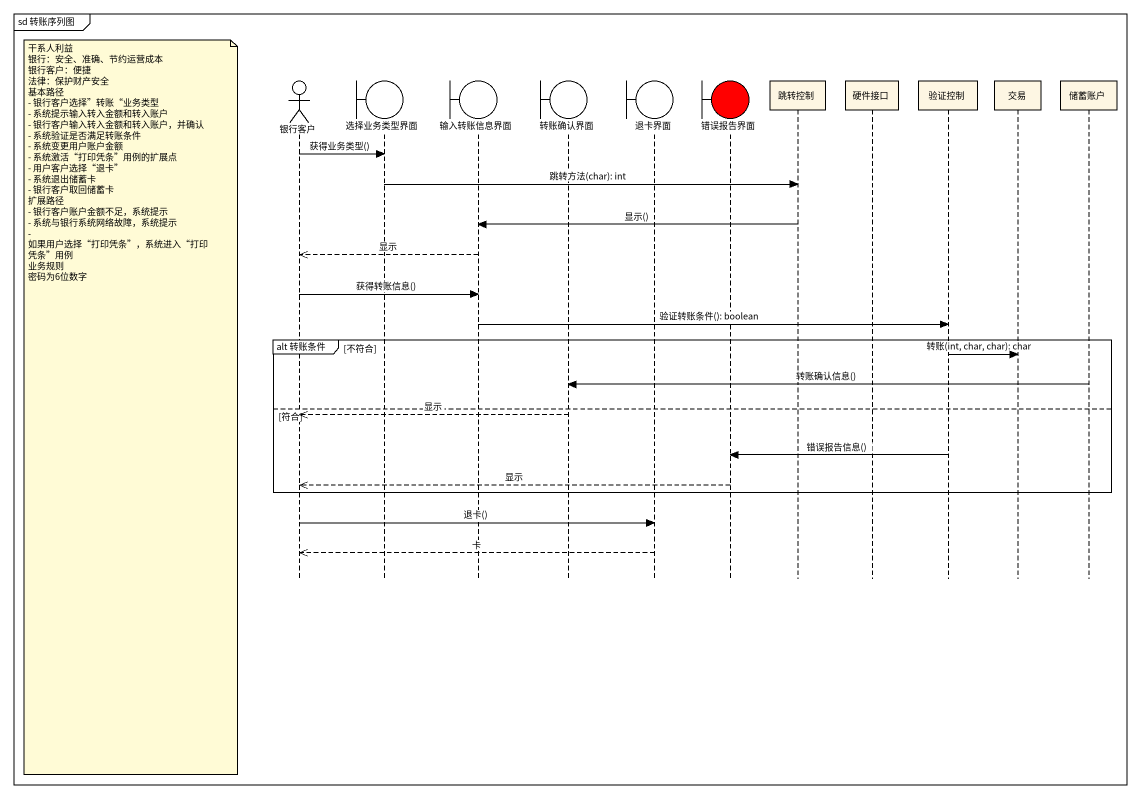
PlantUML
@startuml
mainframe sd 转账序列图
hide footbox
actor 银行客户
boundary 选择业务类型界面
boundary 输入转账信息界面
boundary 转账确认界面
boundary 退卡界面
boundary 错误报告界面 #FF0000
participant 跳转控制
participant 硬件接口
participant 验证控制
participant 交易
participant 储蓄账户

银行客户 -> 选择业务类型界面 : 获得业务类型()
选择业务类型界面 -> 跳转控制 : 跳转方法(char): int
跳转控制 -> 输入转账信息界面 : 显示()
输入转账信息界面 -->> 银行客户 : 显示
银行客户 -> 输入转账信息界面 : 获得转账信息()
输入转账信息界面 -> 验证控制 : 验证转账条件(): boolean
group alt 转账条件 [不符合]
  验证控制 -> 交易 : 转账(int, char, char): char
  储蓄账户 -> 转账确认界面 : 转账确认信息()
  note left of 银行客户
    干系人利益
    银行：安全、准确、节约运营成本
    银行客户：便捷
    法律：保护财产安全
    基本路径
    - 银行客户选择”转账“业务类型
    - 系统提示输入转入金额和转入账户
    - 银行客户输入转入金额和转入账户，并确认
    - 系统验证是否满足转账条件
    - 系统变更用户账户金额
    - 系统激活“打印凭条”用例的扩展点
    - 用户客户选择“退卡”
    - 系统退出储蓄卡
    - 银行客户取回储蓄卡
    扩展路径
    - 银行客户账户金额不足，系统提示
    - 系统与银行系统网络故障，系统提示
    - 如果用户选择“打印凭条”，系统进入“打印凭条”用例
    业务规则
    密码为6位数字
  end note
else 符合
  转账确认界面 -->> 银行客户 : 显示
  验证控制 -> 错误报告界面 : 错误报告信息()
  错误报告界面 -->> 银行客户 : 显示
end
银行客户 -> 退卡界面 : 退卡()
退卡界面 -->> 银行客户 : 卡
@enduml
